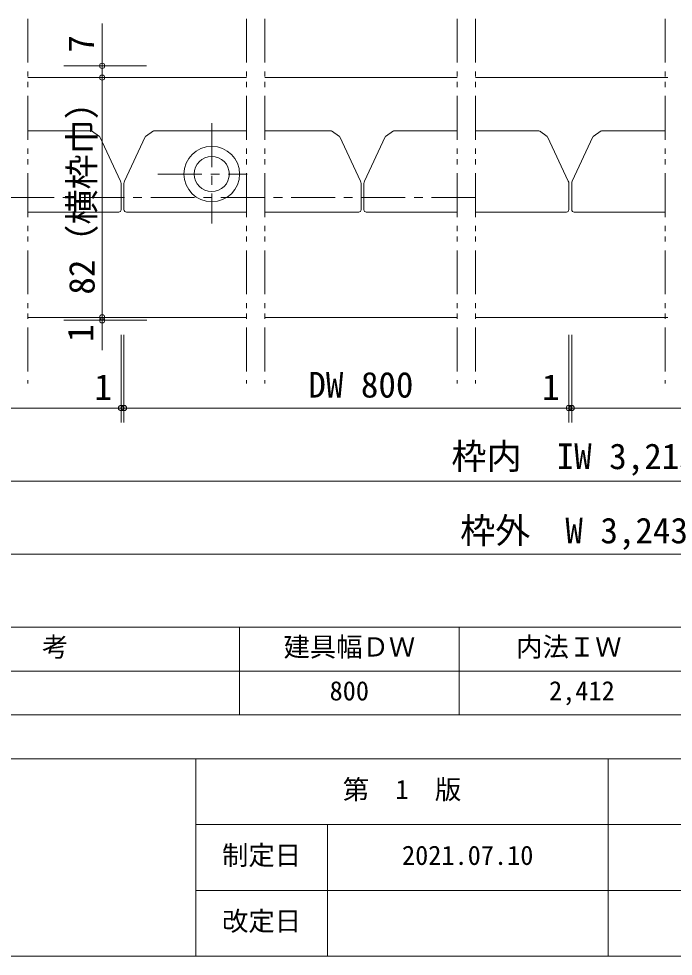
# Model space of a CAD drawing. Units: millimetres on the paper, enlarged 5 times, with parts at other scales. Extents: x -977 to 998, y -673 to 718.
# Drawn here: x -678 to -305, y -673 to -139 of the extents above; entities that cross this region are included whole.
import ezdxf
from ezdxf.enums import TextEntityAlignment as Align

# ---------------------------------------------------------------- set-up
doc = ezdxf.new("R2010")
doc.units = ezdxf.units.MM
doc.header["$LTSCALE"] = 5
doc.header["$PDMODE"] = 32
doc.header["$PDSIZE"] = 3
doc.linetypes.add('CHAIN1', pattern=[8, 5, -1, 1, -1])
doc.linetypes.add('DOUBLE_CHAIN1', pattern=[8.8, 5, -1, 0.6, -0.6, 0.6, -1])
doc.layers.add('0-0_0', color=7, linetype='Continuous', lineweight=18)
doc.layers.add('2-1_6', color=3, linetype='Continuous', lineweight=20)
doc.layers.add('3-1_四方枠', color=7, linetype='Continuous')
doc.styles.add('ＭＳ ゴシック', font='')
doc.styles.get('ＭＳ ゴシック').set_extended_font_data('MS Gothic')

msp = doc.modelspace()

# ---------------------------------------------------------------- linework, layer by layer
at = {"layer": '0-0_0'}
for p, q in [((-952.188, -485.367), (197.812, -485.367)), ((-552.188, -485.367), (-552.188, -535.367)), ((-427.188, -485.367), (-427.188, -535.367)), ((-952.188, -510.367), (197.812, -510.367)), ((-952.188, -535.367), (197.812, -535.367)), ((-977.188, -560.367), (997.812, -560.367)), ((-577.188, -560.367), (-577.188, -672.867)), ((-342.188, -560.367), (-342.188, -672.867)), ((997.812, -597.867), (-577.188, -597.867)), ((-502.188, -597.867), (-502.188, -672.867)), ((42.812, -635.367), (-577.188, -635.367)), ((997.812, -672.867), (-977.188, -672.867))]:
    msp.add_line(p, q, dxfattribs=at)
at = {"layer": '2-1_6', "color": 7, "linetype": 'DOUBLE_CHAIN1'}
for p, q in [((-672.813, -138.592), (-672.813, -346.521)), ((-548.229, -138.592), (-548.229, -346.521)), ((-537.813, -138.592), (-537.813, -346.521)), ((-428.229, -138.592), (-428.229, -346.521)), ((-417.813, -138.592), (-417.813, -346.521)), ((-309.896, -138.592), (-309.896, -346.521))]:
    msp.add_line(p, q, dxfattribs=at)
at = {"layer": '2-1_6', "color": 4, "lineweight": 9}
for p, q in [((-630.455, -141.26), (-630.455, -327.376)), ((-652.348, -165.437), (-605.282, -165.437)), ((-652.348, -172.103), (-605.282, -172.103)), ((-604.997, -310.437), (-652.348, -310.437)), ((-619.688, -368.77), (-619.688, -318.77)), ((-618.021, -368.77), (-618.021, -318.77)), ((-364.688, -368.77), (-364.688, -318.77)), ((-363.021, -368.77), (-363.021, -318.77)), ((168.181, -360.437), (-895.89, -360.437)), ((-904.688, -402.103), (176.979, -402.103)), ((-904.688, -443.77), (176.979, -443.77))]:
    msp.add_line(p, q, dxfattribs=at)
at = {"layer": '2-1_6', "color": 7, "lineweight": 18}
for p, q in [((-672.813, -172.103), (-548.229, -172.103)), ((-537.813, -172.103), (-428.229, -172.103)), ((-417.813, -172.103), (-308.229, -172.103)), ((-672.813, -308.77), (-548.229, -308.77)), ((-537.813, -308.77), (-428.229, -308.77)), ((-417.813, -308.77), (-308.229, -308.77))]:
    msp.add_line(p, q, dxfattribs=at)
at = {"layer": '2-1_6', "color": 1, "lineweight": 18}
for p, q in [((-636.73, -202.437), (-672.813, -202.437)), ((-636.443, -202.527), (-631.921, -205.693)), ((-601.266, -202.527), (-605.787, -205.693)), ((-600.979, -202.437), (-548.229, -202.437)), ((-500.063, -202.437), (-537.813, -202.437)), ((-499.776, -202.527), (-495.255, -205.693)), ((-464.599, -202.527), (-469.121, -205.693)), ((-464.312, -202.437), (-428.229, -202.437)), ((-381.73, -202.437), (-417.813, -202.437)), ((-381.443, -202.527), (-376.921, -205.693)), ((-346.266, -202.527), (-350.787, -205.693)), ((-345.979, -202.437), (-309.896, -202.437)), ((-631.755, -205.891), (-619.969, -231.167)), ((-605.954, -205.891), (-617.74, -231.167)), ((-495.088, -205.891), (-483.302, -231.167)), ((-469.287, -205.891), (-481.073, -231.167)), ((-376.755, -205.891), (-364.969, -231.167)), ((-350.954, -205.891), (-362.74, -231.167)), ((-619.688, -232.435), (-619.688, -247.437)), ((-618.021, -232.435), (-618.021, -247.437)), ((-483.021, -232.435), (-483.021, -247.437)), ((-481.354, -232.435), (-481.354, -247.437)), ((-364.688, -232.435), (-364.688, -247.437)), ((-363.021, -232.435), (-363.021, -247.437)), ((-621.021, -248.77), (-672.813, -248.77)), ((-616.688, -248.77), (-548.229, -248.77)), ((-484.354, -248.77), (-537.813, -248.77)), ((-480.021, -248.77), (-428.229, -248.77)), ((-366.021, -248.77), (-417.813, -248.77)), ((-361.688, -248.77), (-309.896, -248.77))]:
    msp.add_line(p, q, dxfattribs=at)
at = {"layer": '2-1_6', "color": 4, "linetype": 'CHAIN1', "lineweight": 9}
for p, q in [((-568.021, -198.154), (-568.021, -255.243)), ((-598.654, -227.103), (-547.832, -227.103)), ((-417.813, -240.437), (-919.703, -240.437))]:
    msp.add_line(p, q, dxfattribs=at)
at = {"layer": '2-1_6', "color": 1, "lineweight": 18}
for radius in [15.833, 10]:
    msp.add_circle((-568.021, -227.103), radius, dxfattribs=at)
for centre, radius, start, end in [((-622.688, -232.435), 3, 0, 25), ((-615.021, -232.435), 3, 155, 180), ((-486.021, -232.435), 3, 0, 25), ((-478.354, -232.435), 3, 155, 180), ((-367.688, -232.435), 3, 0, 25), ((-360.021, -232.435), 3, 155, 180), ((-621.021, -247.437), 1.333, 270, 0), ((-616.688, -247.437), 1.333, 180, 270), ((-484.354, -247.437), 1.333, 270, 0), ((-480.021, -247.437), 1.333, 180, 270), ((-366.021, -247.437), 1.333, 270, 0), ((-361.688, -247.437), 1.333, 180, 270)]:
    msp.add_arc(centre, radius, start, end, dxfattribs=at)
at = {"layer": '2-1_6', "color": 4}
for p in [(-630.455, -165.437), (-630.455, -172.103), (-630.455, -308.77), (-630.455, -310.437), (-619.688, -360.437), (-618.021, -360.437), (-364.688, -360.437), (-363.021, -360.437)]:
    msp.add_point(p, dxfattribs=at)

# ---------------------------------------------------------------- texts
at = {"layer": '0-0_0', "style": 'ＭＳ ゴシック'}
for s, p in [('備\u3000\u3000\u3000\u3000\u3000考', (-754.688, -505.367)), ('建具幅ＤＷ', (-527.188, -505.367)), ('内法ＩＷ', (-394.688, -505.367)), ('800', (-500.938, -530.367)), ('2,412', (-375.938, -530.367)), ('第\u30001\u3000版', (-493.438, -586.617)), ('制定日', (-562.188, -624.117)), ('改定日', (-562.188, -661.617))]:
    msp.add_text(s, height=11, dxfattribs=at).set_placement(p, align=Align.BOTTOM_LEFT)
at = {"layer": '2-1_6', "color": 7, "style": 'ＭＳ ゴシック'}
for s, p in [('7', (-630.794, -157.945)), ('82（横枠巾）', (-630.33, -295.809)), ('1', (-631.046, -322.744))]:
    msp.add_text(s, height=14.66, rotation=90, dxfattribs=at).set_placement(p, align=Align.BOTTOM_LEFT)
for s, p in [('1', (-634.892, -360.185)), ('DW 800', (-513.021, -358.892)), ('1', (-379.892, -360.185)), ('枠内\u3000IW 3,213', (-431.576, -399.672)), ('枠外  W 3,243', (-426.576, -441.966))]:
    msp.add_text(s, height=14.66, dxfattribs=at).set_placement(p, align=Align.BOTTOM_LEFT)
at = {"layer": '3-1_四方枠', "style": 'ＭＳ ゴシック'}
msp.add_text('2021.07.10', height=11, dxfattribs=at).set_placement((-459.688, -624.117), align=Align.BOTTOM_LEFT)

doc.saveas('drawing.dxf')
